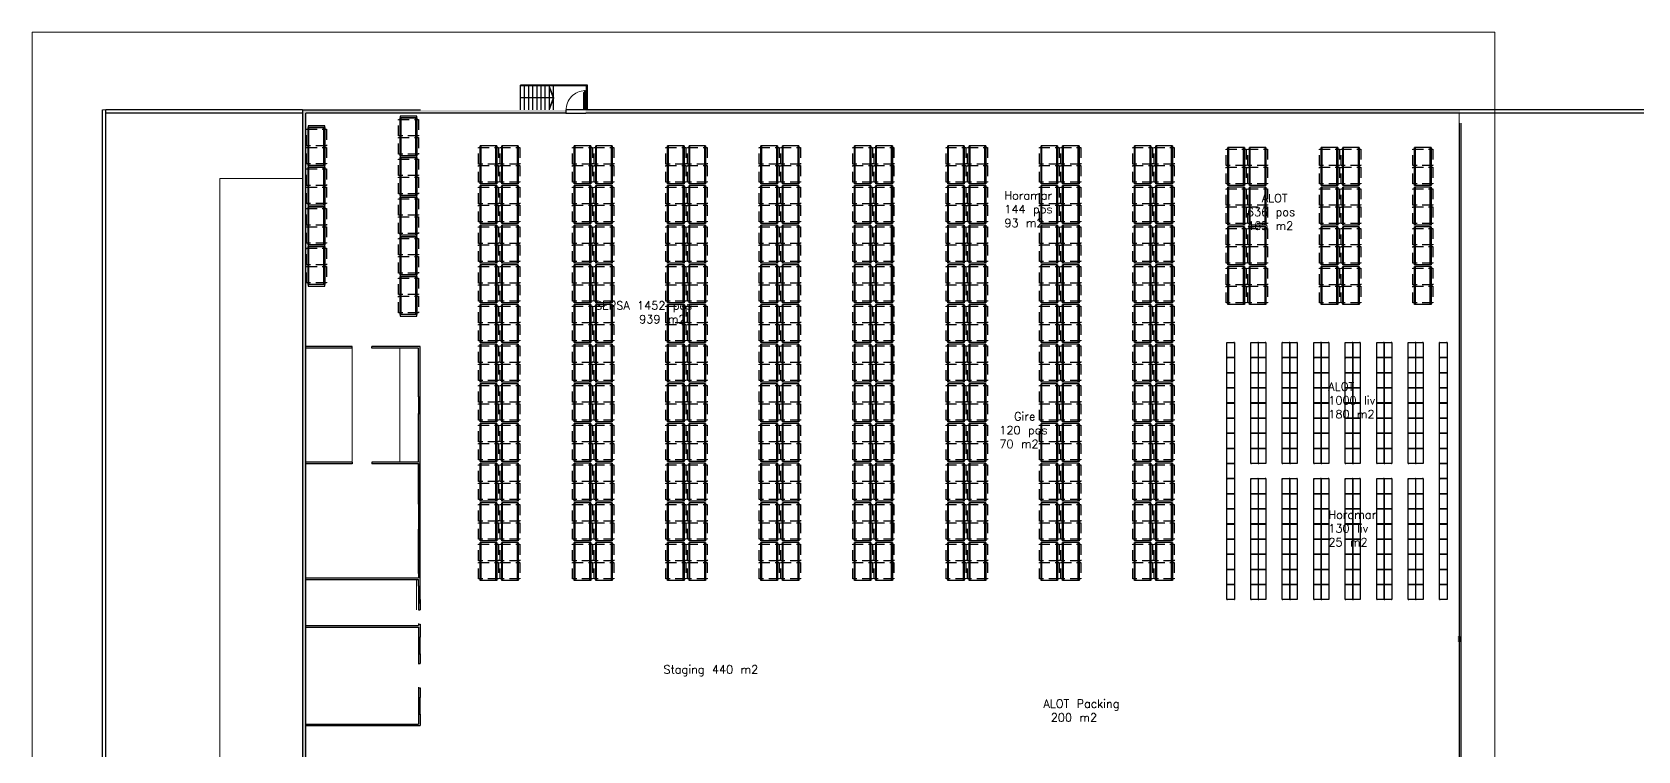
# Model space of a CAD drawing. Header units: millimetres. Extents: x 161 to 540, y 104 to 460.
# Drawn here: x 162.6 to 259.8, y 416.2 to 459.7 of the extents above; entities that cross this region are included whole.
import ezdxf

# ---------------------------------------------------------------- set-up
doc = ezdxf.new("R2010")
doc.units = ezdxf.units.MM
doc.linetypes.add('CONTINUA', pattern=[0])
doc.linetypes.add('DASHED', pattern=[19.05, 12.7, -6.35])
for name, color, linetype, lineweight in [('000 ALE DURLOCK NUEVO', 30, 'Continuous', 9), ('000 ALE HATCH', 253, 'Continuous', 0), ('Carpintería', 3, 'Continuous', 5), ('Parte', 2, 'Continuous', 0)]:
    doc.layers.add(name, color=color, linetype=linetype, lineweight=lineweight)
for name, color, linetype in [('10-CARP-SLIA', 15, 'Continuous'), ('ARQ', 1, 'Continuous'), ('Durlock', 3, 'Continuous'), ('EST. LIVIANAS - LARA', 252, 'Continuous'), ('estanterías RACK', 30, 'CONTINUA'), ('Muros', 3, 'Continuous'), ('Racks', 7, 'Continuous')]:
    doc.layers.add(name, color=color, linetype=linetype)
doc.styles.get("Standard").update_dxf_attribs({"font": 'txt.shx'})

# ---------------------------------------------------------------- blocks, each defined once
blk = doc.blocks.new('ø1 1-4_120x240')
h = blk.add_hatch()
h.set_pattern_fill('ANSI31', color=1)
h.set_pattern_definition([(45, (-3539.5387, -1460.2804), (-2.245064, 2.245064), [])])
h.paths.add_polyline_path([(-104, 60, 1), (-136, 60, 1)])
h = blk.add_hatch()
h.set_pattern_fill('ANSI31', color=1)
h.set_pattern_definition([(45, (-3419.5387, -1460.2804), (-2.245064, 2.245064), [])])
h.paths.add_polyline_path([(16, 60, 1), (-16, 60, 1)])
h = blk.add_hatch()
h.set_pattern_fill('ANSI31', color=1)
h.set_pattern_definition([(45, (-3299.5387, -1460.2804), (-2.245064, 2.245064), [])])
h.paths.add_polyline_path([(136, 60, 1), (104, 60, 1)])
h = blk.add_hatch()
h.set_pattern_fill('ANSI31', color=1)
h.set_pattern_definition([(45, (-3539.5387, -1580.2804), (-2.245064, 2.245064), [])])
h.paths.add_polyline_path([(-104, -60, 1), (-136, -60, 1)])
h = blk.add_hatch()
h.set_pattern_fill('ANSI31', color=1)
h.set_pattern_definition([(45, (-3419.5387, -1580.2804), (-2.245064, 2.245064), [])])
h.paths.add_polyline_path([(16, -60, 1), (-16, -60, 1)])
h = blk.add_hatch()
h.set_pattern_fill('ANSI31', color=1)
h.set_pattern_definition([(45, (-3299.5387, -1580.2804), (-2.245064, 2.245064), [])])
h.paths.add_polyline_path([(136, -60, 1), (104, -60, 1)])
at = {"color": 1}
for p, q in [((141, 60), (-141, 60)), ((-120, 81), (-120, -81)), ((0, -81), (0, 81)), ((120, -81), (120, 81)), ((-141, -60), (141, -60))]:
    blk.add_line(p, q, dxfattribs=at)
at = {"color": 3}
for centre in [(-120, 60), (0, 60), (120, 60), (-120, -60), (0, -60), (120, -60)]:
    blk.add_circle(centre, 15.8, dxfattribs=at)
blk = doc.blocks.new('A$C0D016993')
at = {"color": 253, "linetype": 'DASHED', "ltscale": 0.05}
blk.add_lwpolyline([(0, 1.2), (1, 1.2), (1, 0), (0, 0), (0, 1.2)], dxfattribs=at)
blk = doc.blocks.new('m1bblock')
at = {"color": 253}
blk.add_line((-749.056764, 661.35059), (-749.056764, 660.35059), dxfattribs=at)
at = {"layer": 'estanterías RACK'}
for p, q in [((-749.056764, 661.35059), (-746.756764, 661.35059)), ((-746.756764, 661.30059), (-749.056764, 661.30059)), ((-746.756764, 661.35059), (-746.756764, 660.35059)), ((-746.756764, 660.40059), (-749.056764, 660.40059)), ((-746.756764, 660.35059), (-749.056764, 660.35059))]:
    blk.add_line(p, q, dxfattribs=at)
at = {"color": 253, "rotation": 180}
for p in [(-747.956764, 661.45059, -15953.831269), (-746.856764, 661.45059, -15953.831269)]:
    blk.add_blockref('A$C0D016993', p, dxfattribs=at)
blk = doc.blocks.new('estanteria_liviana_90x45')
for p, q in [((-0.9125, 0.448), (-0.9125, 0.416)), ((-0.9105, 0.416), (-0.9125, 0.416)), ((-0.9125, 0.003), (-0.9125, 0.035)), ((-0.9105, 0.035), (-0.9125, 0.035)), ((-0.9105, 0.448), (-0.9105, 0.416)), ((-0.9105, 0.003), (-0.9105, 0.035)), ((-0.8755, 0.453), (-0.9075, 0.453)), ((-0.8755, 0.451), (-0.9075, 0.451)), ((-0.8755, 0), (-0.9075, 0)), ((-0.8755, 0.451), (-0.8755, 0.453)), ((-0.8755, 0), (-0.8755, -0.002)), ((-0.0345, 0.453), (-0.0025, 0.453)), ((-0.0345, 0.451), (-0.0345, 0.453)), ((-0.0345, 0.451), (-0.0025, 0.451)), ((-0.0345, 0), (-0.0025, 0)), ((-0.0345, 0), (-0.0345, -0.002)), ((0.0005, 0.448), (0.0005, 0.416)), ((0.0005, 0.416), (0.0025, 0.416)), ((0.0005, 0.003), (0.0005, 0.035)), ((0.0005, 0.035), (0.0025, 0.035)), ((0.0025, 0.448), (0.0025, 0.416)), ((0.0025, 0.003), (0.0025, 0.035)), ((-0.8755, -0.002), (-0.9075, -0.002)), ((-0.0345, -0.002), (-0.0025, -0.002))]:
    blk.add_line(p, q)
blk.add_lwpolyline([(-0.9125, 0), (-0.9125, 0.451), (0.0005, 0.451), (0.0005, 0)], close=True)
for centre, radius, start, end in [((-0.9075, 0.448), 0.005, 90, 180), ((-0.9075, 0.003), 0.005, 180, 270), ((-0.9075, 0.448), 0.003, 90, 180), ((-0.9075, 0.003), 0.003, 180, 270), ((-0.0025, 0.448), 0.005, 0, 90), ((-0.0025, 0.448), 0.003, 0, 90), ((-0.0025, 0.003), 0.003, 270, 0), ((-0.0025, 0.003), 0.005, 270, 0)]:
    blk.add_arc(centre, radius, start, end)
blk = doc.blocks.new('Racks')
at = {"layer": 'Racks', "color": 30}
for p, q in [((283987.755012, 114199.784174, 0.008237), (283987.755012, 114202.084174, 0.008237)), ((283987.805012, 114199.784174, 0.008237), (283987.805012, 114202.084174, 0.008237)), ((283988.705012, 114199.784174, 0.008237), (283988.705012, 114202.084174, 0.008237)), ((283988.755012, 114202.084174, 0.008237), (283988.755012, 114199.784174, 0.008237))]:
    blk.add_line(p, q, dxfattribs=at)
at = {"layer": 'Racks', "color": 253}
blk.add_line((283988.755012, 114202.084174, 0.008237), (283987.755012, 114202.084174, 0.008237), dxfattribs=at)
at = {"layer": 'Racks'}
blk.add_line((283988.755012, 114199.784174, 0.008237), (283987.755012, 114199.784174, 0.008237), dxfattribs=at)
at = {"layer": 'Racks', "color": 5, "elevation": 0.008237}
for points in [[(283988.755012, 114202.184174), (283987.755012, 114202.184174), (283987.755012, 114202.084174), (283988.755012, 114202.084174)], [(283988.755012, 114199.784174), (283987.755012, 114199.784174), (283987.755012, 114199.684174), (283988.755012, 114199.684174)]]:
    blk.add_lwpolyline(points, close=True, dxfattribs=at)
at = {"layer": 'Racks', "color": 253, "rotation": 90}
for p in [(283988.855012, 114200.984174, -15953.823032), (283988.855012, 114199.884174, -15953.823032)]:
    blk.add_blockref('A$C0D016993', p, dxfattribs=at)

msp = doc.modelspace()

# ---------------------------------------------------------------- hatches: boundary and pattern name
at = {"layer": '000 ALE HATCH', "lineweight": 0}
h = msp.add_hatch(color=256, dxfattribs=at)
h.dxf.hatch_style = 1
h.paths.add_polyline_path([(179.136, 454.812), (194.886, 454.812), (194.886, 455.012), (194.886, 455.012), (178.936, 455.012), (178.936, 450.856), (179.136, 450.856)])
h = msp.add_hatch(color=256, dxfattribs=at)
h.dxf.hatch_style = 1
h.paths.add_polyline_path([(248.986, 455.012), (196.086, 455.012), (196.086, 455.012), (196.086, 454.812), (248.986, 454.812)])
h = msp.add_hatch(color=256, dxfattribs=at)
h.dxf.hatch_style = 1
h.paths.add_polyline_path([(178.935, 392.304), (179.136, 392.304), (179.136, 450.856), (178.935, 450.856)])
h.paths.add_polyline_path([(178.936, 368.278), (179.136, 368.278), (179.136, 391.104), (178.935, 391.104)])
h.paths.add_polyline_path([(179.136, 366.278), (178.936, 366.278), (178.936, 343.451), (179.136, 343.451)])

# ---------------------------------------------------------------- linework, layer by layer
at = {"color": 1, "lineweight": 0}
msp.add_lwpolyline([(162.58, 459.718), (251.106, 459.718), (251.106, 304.758), (162.58, 304.758)], close=True, dxfattribs=at)
at = {"layer": '000 ALE DURLOCK NUEVO', "elevation": 3.767}
msp.add_lwpolyline([(195.991, 455.069), (195.944, 455.069), (195.944, 456.072), (195.991, 456.072)], close=True, dxfattribs=at)
at = {"layer": '000 ALE DURLOCK NUEVO'}
msp.add_lwpolyline([(196.044, 455.022), (196.004, 455.022), (196.004, 456.182), (196.044, 456.182), (196.044, 455.022)], dxfattribs=at)
at = {"layer": '000 ALE DURLOCK NUEVO', "lineweight": 0}
msp.add_lwpolyline([(179.136, 343.451), (179.136, 454.812), (248.936, 454.812), (248.936, 334.212), (179.136, 334.212), (179.136, 342.651)], dxfattribs=at)
at = {"layer": '000 ALE DURLOCK NUEVO'}
msp.add_arc((196.066, 455.022), 1.16, 91.10952, 181.97625, dxfattribs=at)
at = {"layer": '000 ALE HATCH', "lineweight": 0}
msp.add_line((178.936, 450.356), (178.936, 447.356), dxfattribs=at)
msp.add_lwpolyline([(173.936, 450.856), (178.936, 450.856), (178.936, 360.312), (173.936, 360.312)], close=True, dxfattribs=at)
at = {"layer": '10-CARP-SLIA'}
for p, q in [((196.086, 455.012), (194.886, 455.012)), ((194.886, 454.812), (196.086, 454.812))]:
    msp.add_line(p, q, dxfattribs=at)
at = {"layer": 'ARQ'}
for p, q in [((196.187, 456.512), (192.137, 456.512)), ((192.137, 455.012), (192.137, 456.512)), ((196.187, 456.462), (192.137, 456.462)), ((192.387, 455.012), (192.387, 456.462)), ((192.637, 455.012), (192.637, 456.462)), ((192.637, 455.012), (192.637, 456.462)), ((192.887, 455.012), (192.887, 456.462)), ((193.137, 455.012), (193.137, 456.462)), ((193.387, 455.012), (193.387, 456.462)), ((193.387, 455.012), (193.387, 456.462)), ((193.637, 455.012), (193.637, 456.462)), ((193.887, 455.012), (193.887, 456.462)), ((194.137, 455.012), (194.137, 456.462)), ((196.137, 455.012), (196.137, 456.512)), ((196.187, 455.012), (196.187, 456.512)), ((166.836, 268.182), (166.836, 455.012)), ((167.036, 116.712), (167.036, 455.012)), ((178.936, 455.012), (167.036, 455.012)), ((178.936, 455.012), (167.036, 455.012)), ((178.936, 454.812), (167.036, 454.812)), ((194.137, 455.737), (192.137, 455.737))]:
    msp.add_line(p, q, dxfattribs=at)
at = {"layer": 'ARQ', "lineweight": 0}
msp.add_line((167.036, 455.012), (166.836, 455.012), dxfattribs=at)
at = {"layer": 'ARQ', "const_width": 0.1}
msp.add_lwpolyline([(193.887, 456.387), (194.137, 455.737), (193.887, 455.087)], dxfattribs=at)
at = {"layer": 'Carpintería', "color": 4, "lineweight": 0}
for p, q in [((185.969, 437.655, 0.018), (185.969, 436.655, -4259.442)), ((186.019, 436.655, 8309.639), (186.019, 437.655, 8309.689)), ((186.069, 437.655, 5434.661), (186.07, 436.655, -17090.163)), ((185.969, 430.907, -3458.608), (185.969, 429.907, -7718.068)), ((186.019, 429.907, 4851.013), (186.019, 430.907, 4851.063)), ((186.069, 430.907, 1976.034), (186.07, 429.907, -20548.789)), ((185.97, 426.19, 7676.055), (185.97, 425.19, 3416.595)), ((186.02, 425.19, 15985.675), (186.02, 426.19, 15985.726)), ((186.07, 426.19, 13110.697), (186.071, 425.19, -9414.126)), ((185.97, 423.113, 9709.88), (185.97, 422.113, 9709.88)), ((186.02, 423.113, -9461.063), (186.02, 422.113, -9461.063)), ((186.07, 423.113, -19891.279), (186.07, 422.113, -19891.279)), ((185.97, 419.458, 24407.785), (185.97, 418.458, 24407.785)), ((186.02, 419.458, 13979.132), (186.02, 418.458, 13979.132)), ((186.07, 419.458, 3550.479), (186.07, 418.458, 3550.479))]:
    msp.add_line(p, q, dxfattribs=at)
at = {"layer": 'Carpintería', "color": 2, "lineweight": 0}
for p, q in [((185.97, 423.911, 11824.271), (185.97, 423.941, -15265.526)), ((185.97, 420.056, 34685.287), (185.97, 420.086, 7595.489))]:
    msp.add_line(p, q, dxfattribs=at)
at = {"layer": 'Durlock'}
for p, q in [((181.945, 440.702, 0.033), (179.136, 440.702, 0.033)), ((181.945, 440.602, 0.033), (179.136, 440.602, 0.033)), ((181.945, 440.602, -0.001), (181.945, 440.702, -0.001)), ((186.07, 440.702, 0.033), (183.145, 440.702, 0.033)), ((183.145, 440.602, -0.001), (183.145, 440.702, -0.001)), ((185.969, 440.602, 0.033), (183.145, 440.602, 0.033)), ((185.969, 437.655, 0.018), (185.969, 440.602, 0.033)), ((186.07, 437.655, -9308.811), (186.07, 440.702, -15265.532)), ((185.969, 437.655, 4726.088), (186.07, 437.655, 10187.38)), ((185.969, 433.709, -0.001), (185.969, 436.655, 0.014)), ((185.969, 436.655, 554.044), (186.071, 436.655, -12337.443)), ((186.07, 430.907, 3886.345), (186.07, 436.655, -7353.458)), ((181.945, 433.709, -0.001), (179.136, 433.709)), ((181.945, 433.609, -0.001), (179.136, 433.609)), ((181.945, 433.709, -0.001), (181.945, 433.609, -0.001)), ((183.145, 433.709, -0.001), (183.145, 433.609, -0.001)), ((185.969, 433.709, -0.001), (183.145, 433.709, -0.001)), ((185.969, 433.609, -0.001), (183.145, 433.609, -0.001)), ((185.969, 433.721, -0.001), (185.969, 433.709, -0.001)), ((185.969, 431.157, 6389.19), (185.969, 433.609, -6713.072)), ((185.969, 433.609, -6713.072), (185.969, 430.907, 7725.138)), ((185.969, 433.609, -0.001), (186.07, 433.609, -0.001)), ((185.969, 432.953, -0.001), (186.07, 432.953, -0.001)), ((185.969, 430.907, 6389.19), (186.07, 430.907, 7564.414)), ((185.969, 429.907, -0.001), (185.969, 426.708)), ((185.969, 429.907, 0), (186.07, 429.907, 7565.601)), ((185.969, 426.963), (185.969, 429.657, 0)), ((186.07, 426.19, 13110.697), (186.07, 429.907, 5841.698)), ((179.136, 426.708), (185.969, 426.708)), ((179.136, 426.608), (185.97, 426.608, 26358.182)), ((185.97, 426.19, 18859.801), (185.97, 426.608, 26358.182)), ((185.97, 426.19, 18859.801), (186.07, 426.19, 13110.697)), ((185.97, 425.19, 3416.595), (185.97, 424.771, -15265.532)), ((185.97, 425.19, 18860.229), (186.07, 425.19, 13111.121)), ((185.97, 424.771, -15265.532), (186.07, 424.771, -15265.532)), ((186.07, 425.399, 11967.506), (186.07, 424.771, -15265.526)), ((179.136, 423.811, -15215.031), (185.97, 423.811, 2132.287)), ((179.136, 423.811, -15215.031), (185.159, 423.811, 2136.481)), ((179.136, 423.711, -15252.306), (185.97, 423.711, 14130.283)), ((185.97, 423.911, 11824.271), (185.97, 423.811, 12016.159)), ((185.97, 423.911, 11824.271), (186.07, 423.911, 11824.271)), ((185.97, 423.711, -15265.526), (185.97, 423.113, 976.973)), ((186.07, 423.911, -15265.526), (186.07, 423.113, -19880.019)), ((185.97, 423.113, 976.973), (186.07, 423.113, -19880.019)), ((185.97, 422.113, 970.877), (185.97, 421.486, 44588.159)), ((185.97, 422.113, 970.877), (186.07, 422.113, -19889.554)), ((186.07, 422.113, -19888.575), (186.07, 421.516, 43083.54)), ((185.97, 421.516, 34685.287), (186.07, 421.516, 34685.287)), ((185.97, 420.056, 34685.287), (185.97, 419.458, 24407.785)), ((185.97, 420.056, 34685.287), (186.07, 420.056, 34685.287)), ((186.07, 420.056, 34685.287), (186.07, 419.458, 3550.479)), ((185.97, 419.458, 24407.623), (186.07, 419.458, 3550.318)), ((185.97, 418.458, 24421.484), (185.97, 417.861, 14130.283)), ((185.97, 418.458, 24421.484), (186.07, 418.458, 3555.124)), ((186.07, 418.458, 3555.124), (186.07, 417.761, -41281.597)), ((179.136, 417.861, -15252.306), (185.97, 417.861, 14130.283)), ((179.136, 417.861, -15252.306), (185.97, 417.861, 14130.283)), ((179.136, 417.761, -15252.306), (186.07, 417.761, -41281.597))]:
    msp.add_line(p, q, dxfattribs=at)
at = {"layer": 'Muros'}
for p, q in [((178.936, 455.012), (186.079, 455.012)), ((194.886, 454.812), (179.136, 454.812)), ((194.886, 455.012), (194.886, 454.812)), ((194.906, 455.012), (194.906, 455.012)), ((276.086, 455.012), (196.086, 455.012)), ((276.086, 454.812), (196.086, 454.812)), ((248.936, 454.203), (248.936, 334.212)), ((249.036, 454.203), (249.036, 334.212))]:
    msp.add_line(p, q, dxfattribs=at)
for points in [[(178.936, 455.012), (178.936, 450.856)], [(179.136, 450.856), (179.136, 454.812)], [(178.936, 450.856), (178.936, 392.304)], [(179.136, 368.278), (179.136, 450.856)]]:
    msp.add_lwpolyline(points, dxfattribs=at)
at = {"layer": 'Parte', "color": 252, "lineweight": 0}
msp.add_line((181.945, 440.602, -0.001), (181.945, 433.709, -0.001), dxfattribs=at)
at = {"layer": 'Parte', "lineweight": 0}
for p, q in [((184.843, 440.602, 0.033), (184.843, 433.709, -0.001)), ((185.845, 426.608, 26358.182), (185.845, 424.771, -15265.532))]:
    msp.add_line(p, q, dxfattribs=at)

# ---------------------------------------------------------------- block references
at = {"xscale": 0.001, "yscale": 0.001, "zscale": 0.001, "rotation": 269.996909}
msp.add_blockref('ø1 1-4_120x240', (248.984, 423.002), dxfattribs=at)
at = {"layer": 'EST. LIVIANAS - LARA', "rotation": 270}
for p in [(234.889, 440.027), (236.338, 440.027), (236.793, 440.027), (238.242, 440.027), (238.697, 440.027), (240.146, 440.027), (240.601, 440.027), (242.05, 440.027), (242.505, 440.027), (243.954, 440.027), (244.409, 440.027), (245.858, 440.027), (246.313, 440.027), (247.762, 440.027), (234.889, 439.112), (236.338, 439.112), (236.793, 439.112), (238.242, 439.112), (238.697, 439.112), (240.146, 439.112), (240.601, 439.112), (242.05, 439.112), (242.505, 439.112), (243.954, 439.112), (244.409, 439.112), (245.858, 439.112), (246.313, 439.112), (247.762, 439.112), (234.889, 438.197), (236.338, 438.197), (236.793, 438.197), (238.242, 438.197), (238.697, 438.197), (240.146, 438.197), (240.601, 438.197), (242.05, 438.197), (242.505, 438.197), (243.954, 438.197), (244.409, 438.197), (245.858, 438.197), (246.313, 438.197), (247.762, 438.197), (234.889, 437.282), (236.338, 437.282), (236.793, 437.282), (238.242, 437.282), (238.697, 437.282), (240.146, 437.282), (240.601, 437.282), (242.05, 437.282), (242.505, 437.282), (243.954, 437.282), (244.409, 437.282), (245.858, 437.282), (246.313, 437.282), (247.762, 437.282), (234.889, 436.367), (234.889, 435.452), (236.338, 436.367), (236.338, 435.452), (236.793, 436.367), (236.793, 435.452), (238.242, 436.367), (238.242, 435.452), (238.697, 436.367), (238.697, 435.452), (240.146, 436.367), (240.146, 435.452), (240.601, 436.367), (240.601, 435.452), (242.05, 436.367), (242.05, 435.452), (242.505, 436.367), (242.505, 435.452), (243.954, 436.367), (243.954, 435.452), (244.409, 436.367), (244.409, 435.452), (245.858, 436.367), (245.858, 435.452), (246.313, 436.367), (246.313, 435.452), (247.762, 436.367), (247.762, 435.452), (234.889, 434.537), (236.338, 434.537), (236.793, 434.537), (238.242, 434.537), (238.697, 434.537), (240.146, 434.537), (240.601, 434.537), (242.05, 434.537), (242.505, 434.537), (243.954, 434.537), (244.409, 434.537), (245.858, 434.537), (246.313, 434.537), (247.762, 434.537), (234.889, 433.622), (236.338, 433.622), (236.793, 433.622), (238.242, 433.622), (238.697, 433.622), (240.146, 433.622), (240.601, 433.622), (242.05, 433.622), (242.505, 433.622), (243.954, 433.622), (244.409, 433.622), (245.858, 433.622), (246.313, 433.622), (247.762, 433.622), (234.889, 432.707), (247.762, 432.707), (234.889, 431.792), (236.338, 431.792), (236.793, 431.792), (238.242, 431.792), (238.697, 431.792), (240.146, 431.792), (240.601, 431.792), (242.05, 431.792), (242.505, 431.792), (243.954, 431.792), (244.409, 431.792), (245.858, 431.792), (246.313, 431.792), (247.762, 431.792), (234.889, 430.877), (236.338, 430.877), (236.793, 430.877), (238.242, 430.877), (238.697, 430.877), (240.146, 430.877), (240.601, 430.877), (242.05, 430.877), (242.505, 430.877), (243.954, 430.877), (244.409, 430.877), (245.858, 430.877), (246.313, 430.877), (247.762, 430.877), (234.889, 429.962), (236.338, 429.962), (236.793, 429.962), (238.242, 429.962), (238.697, 429.962), (240.146, 429.962), (240.601, 429.962), (242.05, 429.962), (242.505, 429.962), (243.954, 429.962), (244.409, 429.962), (245.858, 429.962), (246.313, 429.962), (247.762, 429.962), (234.889, 429.047), (236.338, 429.047), (236.793, 429.047), (238.242, 429.047), (238.697, 429.047), (240.146, 429.047), (240.601, 429.047), (242.05, 429.047), (242.505, 429.047), (243.954, 429.047), (244.409, 429.047), (245.858, 429.047), (246.313, 429.047), (247.762, 429.047), (234.889, 428.132), (236.338, 428.132), (236.793, 428.132), (238.242, 428.132), (238.697, 428.132), (240.146, 428.132), (240.601, 428.132), (242.05, 428.132), (242.505, 428.132), (243.954, 428.132), (244.409, 428.132), (245.858, 428.132), (246.313, 428.132), (247.762, 428.132), (234.889, 427.217), (236.338, 427.217), (236.793, 427.217), (238.242, 427.217), (238.697, 427.217), (240.146, 427.217), (240.601, 427.217), (242.05, 427.217), (242.505, 427.217), (243.954, 427.217), (244.409, 427.217), (245.858, 427.217), (246.313, 427.217), (247.762, 427.217), (234.889, 426.302), (236.338, 426.302), (236.793, 426.302), (238.242, 426.302), (238.697, 426.302), (240.146, 426.302), (240.601, 426.302), (242.05, 426.302), (242.505, 426.302), (243.954, 426.302), (244.409, 426.302), (245.858, 426.302), (246.313, 426.302), (247.762, 426.302), (234.889, 425.389), (236.338, 425.389), (236.793, 425.389), (238.242, 425.389), (238.697, 425.389), (240.146, 425.389), (240.601, 425.389), (242.05, 425.389), (242.505, 425.389), (243.954, 425.389), (244.409, 425.389), (245.858, 425.389), (246.313, 425.389), (247.762, 425.389)]:
    msp.add_blockref('estanteria_liviana_90x45', p, dxfattribs=at)
at = {"layer": 'Racks', "lineweight": 0}
for p in [(-283808.469, -113748.139), (-283802.893, -113747.543), (-283802.893, -113749.943), (-283808.469, -113750.539), (-283808.469, -113752.939), (-283802.893, -113752.343), (-283802.893, -113754.743), (-283808.469, -113755.339), (-283802.893, -113757.143)]:
    msp.add_blockref('Racks', p, dxfattribs=at)
at = {"layer": 'Racks', "color": 7, "rotation": 270}
for p in [(-470.65, -296.217), (-469.35, -296.217), (-464.96, -296.217), (-463.66, -296.217), (-459.31, -296.217), (-458.01, -296.217), (-453.66, -296.217), (-452.36, -296.217), (-448.01, -296.217), (-446.71, -296.217), (-442.36, -296.217), (-441.06, -296.217), (-436.71, -296.217), (-435.41, -296.217), (-431.06, -296.217), (-429.76, -296.217), (-425.405, -296.317), (-424.105, -296.317), (-419.755, -296.317), (-418.455, -296.317), (-414.105, -296.317), (-470.65, -298.617), (-469.35, -298.617), (-464.96, -298.617), (-463.66, -298.617), (-459.31, -298.617), (-458.01, -298.617), (-453.66, -298.617), (-452.36, -298.617), (-448.01, -298.617), (-446.71, -298.617), (-442.36, -298.617), (-441.06, -298.617), (-436.71, -298.617), (-435.41, -298.617), (-431.06, -298.617), (-429.76, -298.617), (-425.405, -298.717), (-424.105, -298.717), (-419.755, -298.717), (-418.455, -298.717), (-414.105, -298.717), (-470.65, -301.017), (-469.35, -301.017), (-464.96, -301.017), (-463.66, -301.017), (-459.31, -301.017), (-458.01, -301.017), (-453.66, -301.017), (-452.36, -301.017), (-448.01, -301.017), (-446.71, -301.017), (-442.36, -301.017), (-441.06, -301.017), (-436.71, -301.017), (-435.41, -301.017), (-431.06, -301.017), (-429.76, -301.017), (-425.405, -301.117), (-424.105, -301.117), (-419.755, -301.117), (-418.455, -301.117), (-414.105, -301.117), (-470.65, -303.417), (-469.35, -303.417), (-464.96, -303.417), (-463.66, -303.417), (-459.31, -303.417), (-458.01, -303.417), (-453.66, -303.417), (-452.36, -303.417), (-448.01, -303.417), (-446.71, -303.417), (-442.36, -303.417), (-441.06, -303.417), (-436.71, -303.417), (-435.41, -303.417), (-431.06, -303.417), (-429.76, -303.417), (-425.405, -303.517), (-424.105, -303.517), (-419.755, -303.517), (-418.455, -303.517), (-414.105, -303.517), (-470.65, -305.817), (-469.35, -305.817), (-464.96, -305.817), (-463.66, -305.817), (-459.31, -305.817), (-458.01, -305.817), (-453.66, -305.817), (-452.36, -305.817), (-448.01, -305.817), (-446.71, -305.817), (-442.36, -305.817), (-441.06, -305.817), (-436.71, -305.817), (-435.41, -305.817), (-431.06, -305.817), (-429.76, -305.817), (-470.65, -308.217), (-469.35, -308.217), (-464.96, -308.217), (-463.66, -308.217), (-459.31, -308.217), (-458.01, -308.217), (-453.66, -308.217), (-452.36, -308.217), (-448.01, -308.217), (-446.71, -308.217), (-442.36, -308.217), (-441.06, -308.217), (-436.71, -308.217), (-435.41, -308.217), (-431.06, -308.217), (-429.76, -308.217), (-470.65, -310.617), (-469.35, -310.617), (-464.96, -310.617), (-463.66, -310.617), (-459.31, -310.617), (-458.01, -310.617), (-453.66, -310.617), (-452.36, -310.617), (-448.01, -310.617), (-446.71, -310.617), (-442.36, -310.617), (-441.06, -310.617), (-436.71, -310.617), (-435.41, -310.617), (-431.06, -310.617), (-429.76, -310.617), (-470.65, -313.017), (-469.35, -313.017), (-464.96, -313.017), (-463.66, -313.017), (-459.31, -313.017), (-458.01, -313.017), (-453.66, -313.017), (-452.36, -313.017), (-448.01, -313.017), (-446.71, -313.017), (-442.36, -313.017), (-441.06, -313.017), (-436.71, -313.017), (-435.41, -313.017), (-431.06, -313.017), (-429.76, -313.017), (-470.65, -315.417), (-469.35, -315.417), (-464.96, -315.417), (-463.66, -315.417), (-459.31, -315.417), (-458.01, -315.417), (-453.66, -315.417), (-452.36, -315.417), (-448.01, -315.417), (-446.71, -315.417), (-442.36, -315.417), (-441.06, -315.417), (-436.71, -315.417), (-435.41, -315.417), (-431.06, -315.417), (-429.76, -315.417), (-470.65, -317.817), (-469.35, -317.817), (-464.96, -317.817), (-463.66, -317.817), (-459.31, -317.817), (-458.01, -317.817), (-453.66, -317.817), (-452.36, -317.817), (-448.01, -317.817), (-446.71, -317.817), (-442.36, -317.817), (-441.06, -317.817), (-436.71, -317.817), (-435.41, -317.817), (-431.06, -317.817), (-429.76, -317.817), (-470.65, -320.217), (-469.35, -320.217), (-464.96, -320.217), (-463.66, -320.217), (-459.31, -320.217), (-458.01, -320.217), (-453.66, -320.217), (-452.36, -320.217), (-448.01, -320.217), (-446.71, -320.217), (-442.36, -320.217), (-441.06, -320.217), (-436.71, -320.217), (-435.41, -320.217), (-431.06, -320.217), (-429.76, -320.217)]:
    msp.add_blockref('m1bblock', p, dxfattribs=at)

# ---------------------------------------------------------------- texts
at = {"char_height": 0.5, "attachment_point": 1}
for s, width, heights, insert in [('Horamar\\P144 pos\\P93 m2\\P', 43.70767, [0], (221.421, 450.09, -47861.494)), ('  ALOT \\P636 pos\\P465 m2', 43.70767, [0], (236.103, 449.922, -47861.494)), ('SEPSA 1452 pos\\P      939 m2', 43.70767, [0], (196.647, 443.433, -15953.831)), ('ALOT\\P1000 liv\\P180 m2', 43.70767, [0], (241.024, 438.523, -15954.326)), ('  Gire \\P120 pos\\P70 m2', 43.70767, [0], (221.12, 436.722, -47861.494)), ('Horamar\\P130 liv\\P25 m2', 43.70767, [0], (241.03, 430.776, -15954.326)), ('Staging 440 m2', 22.08822, [6.918], (200.791, 421.412)), ('ALOT Packing\\P 200 m2', 43.70767, [0], (223.783, 419.341, -15954.326))]:
    msp.add_mtext_dynamic_manual_height_columns(s, width=width, gutter_width=12.5, heights=heights, dxfattribs=dict(at, insert=insert))

doc.saveas('drawing.dxf')
